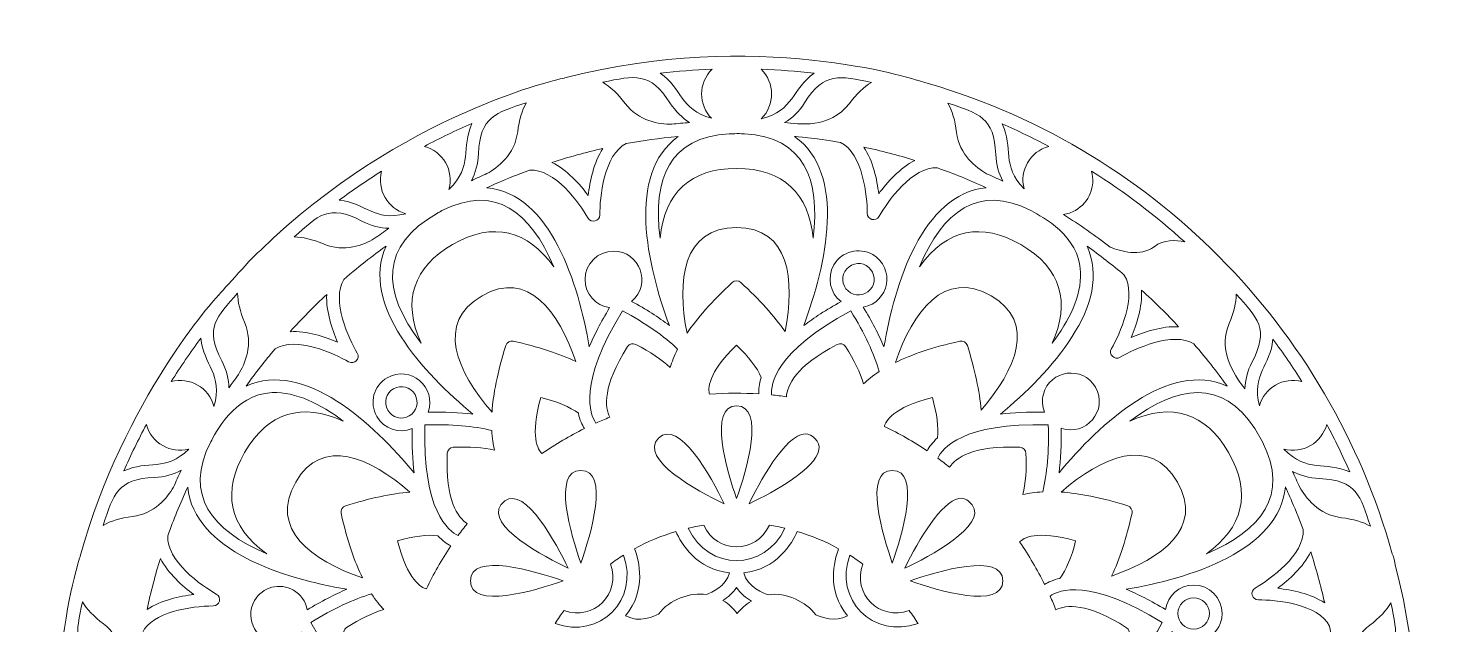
# Model space of a CAD drawing. Header units: inches. Extents: x 34 to 3700, y -15 to 877.
# Drawn here: x 964 to 1856, y 502 to 877 of the extents above; entities that cross this region are included whole.
import ezdxf

# ---------------------------------------------------------------- set-up
doc = ezdxf.new("R2010")
doc.units = ezdxf.units.IN
doc.header["$MEASUREMENT"] = 0
doc.layers.add('_U+0421_U+043B_U+043E_U+0439 1', color=7, linetype='Continuous')

msp = doc.modelspace()

# ---------------------------------------------------------------- linework, layer by layer
at = {"layer": '_U+0421_U+043B_U+043E_U+0439 1', "color": 1, "lineweight": 9, "true_color": 0xff0000}
for points, knots in [([(1825.11, 539.56), (1825.14, 540.92), (1823.69, 545.27), (1823.23, 546.53), (1783.66, 688.46), (1671.58, 804.06), (1524.06, 844.6), (1523.06, 845.2), (1422.1, 877.29), (1302.22, 846.05), (1301.17, 846.07), (1198.78, 823.81), (1110.63, 737.42), (1110.29, 737.13), (1109.95, 736.83), (1109.62, 736.52), (1107.47, 735.52), (1086.21, 711.48), (1084.13, 709.05), (1083.13, 708.43), (1024.32, 643.76), (997.19, 545), (996.58, 544), (964.49, 443.06), (995.73, 323.16), (995.71, 321.8), (997.15, 317.45), (997.61, 316.2), (1016.35, 248.98), (1051.83, 185.17), (1104.36, 131.57), (1104.65, 131.23), (1104.96, 130.9), (1105.26, 130.56), (1105.99, 129), (1110.4, 125.25), (1111.83, 124.13), (1118.61, 117.53), (1125.58, 111.18), (1132.73, 105.08), (1133.35, 104.08), (1197.91, 45.3), (1296.78, 18.13), (1297.78, 17.53), (1398.71, -14.56), (1518.59, 16.66), (1519.6, 16.64), (1622.17, 39.02), (1710.22, 125.31), (1710.55, 125.6), (1710.88, 125.9), (1711.22, 126.2), (1712.77, 126.92), (1716.54, 131.35), (1717.65, 132.77), (1724.25, 139.56), (1730.61, 146.53), (1736.71, 153.68), (1737.71, 154.29), (1796.5, 218.93), (1823.65, 317.71), (1824.26, 318.72), (1856.24, 420.09), (1825.11, 539.56)], [0, 0, 0, 0, 1, 1, 1, 2, 2, 2, 3, 3, 3, 4, 4, 4, 5, 5, 5, 6, 6, 6, 7, 7, 7, 8, 8, 8, 9, 9, 9, 10, 10, 10, 11, 11, 11, 12, 12, 12, 13, 13, 13, 14, 14, 14, 15, 15, 15, 16, 16, 16, 17, 17, 17, 18, 18, 18, 19, 19, 19, 20, 20, 20, 21, 21, 21, 21]), ([(1368.46, 830.39), (1371.97, 824.82), (1376.32, 820.82), (1380.87, 817.96), (1377.09, 817.68), (1373.32, 817.33), (1369.56, 816.94), (1361.78, 816.85), (1348.87, 818.66), (1340.21, 830.06), (1335.57, 836.16), (1331, 840.53), (1326.13, 843.33), (1346.31, 847.45), (1356.04, 850.08), (1368.46, 830.39)], [0, 0, 0, 0, 1, 1, 1, 2, 2, 2, 3, 3, 3, 4, 4, 4, 5, 5, 5, 5]), ([(1394.95, 851.53), (1386.17, 842.81), (1386.43, 829.07), (1394.61, 820.63), (1374.55, 826.33), (1376.25, 839.41), (1362.38, 849.09), (1373.12, 850.32), (1383.98, 851.13), (1394.95, 851.53)], [0, 0, 0, 0, 1, 1, 1, 2, 2, 2, 3, 3, 3, 3]), ([(1425.89, 851.53), (1437.1, 851.12), (1448.19, 850.28), (1459.16, 849.01), (1445.22, 839.18), (1446.83, 825.52), (1425.85, 820.25), (1434.71, 829), (1434.52, 843.01), (1425.89, 851.53)], [0, 0, 0, 0, 1, 1, 1, 2, 2, 2, 3, 3, 3, 3]), ([(1495.31, 843.2), (1490.52, 840.4), (1486.02, 836.06), (1481.45, 830.06), (1468.93, 813.59), (1449.34, 817.24), (1440.69, 817.9), (1445.28, 820.77), (1449.66, 824.78), (1453.2, 830.39), (1465.73, 850.26), (1475.45, 847.29), (1495.31, 843.2)], [0, 0, 0, 0, 1, 1, 1, 2, 2, 2, 3, 3, 3, 4, 4, 4, 4]), ([(1278, 830.45), (1275.26, 825.63), (1273.54, 819.63), (1272.59, 812.16), (1270.74, 797.63), (1260.02, 789.57), (1253.26, 785.86), (1249.96, 784.39), (1246.67, 782.9), (1243.42, 781.34), (1245.94, 786.1), (1247.7, 791.74), (1247.96, 798.32), (1248.87, 821.74), (1258.74, 824.04), (1278, 830.45)], [0, 0, 0, 0, 1, 1, 1, 2, 2, 2, 3, 3, 3, 4, 4, 4, 5, 5, 5, 5]), ([(1573.59, 797.92), (1573.85, 791.38), (1575.59, 785.78), (1578.07, 781.04), (1574.69, 782.66), (1571.27, 784.22), (1567.83, 785.75), (1561.05, 789.61), (1550.75, 797.68), (1548.96, 811.75), (1548, 819.34), (1546.23, 825.4), (1543.42, 830.26), (1562.96, 823.72), (1572.68, 821.14), (1573.59, 797.92)], [0, 0, 0, 0, 1, 1, 1, 2, 2, 2, 3, 3, 3, 4, 4, 4, 5, 5, 5, 5]), ([(1243.78, 817.37), (1236.64, 801.86), (1244.85, 790.92), (1229.35, 775.87), (1232.65, 787.83), (1225.42, 799.86), (1213.84, 802.96), (1223.6, 808.15), (1233.59, 812.95), (1243.78, 817.37)], [0, 0, 0, 0, 1, 1, 1, 2, 2, 2, 3, 3, 3, 3]), ([(1607.02, 802.95), (1595.03, 799.72), (1588.47, 787.64), (1591.4, 776.26), (1576.88, 791.14), (1584.84, 801.77), (1577.7, 817.09), (1587.68, 812.75), (1597.46, 808.03), (1607.02, 802.95)], [0, 0, 0, 0, 1, 1, 1, 2, 2, 2, 3, 3, 3, 3]), ([(1316.85, 757.9), (1318.87, 754.29), (1324.4, 755.78), (1324.34, 759.92), (1324.18, 770.24), (1326.88, 798.1), (1340.93, 804.68), (1351.92, 806.72), (1361.1, 808.06), (1373.74, 809.15), (1340.88, 785.78), (1354.07, 727.85), (1368.11, 690.23), (1361.33, 695.36), (1353.38, 700.43), (1344.33, 705.4), (1357.13, 716.09), (1349.56, 737.02), (1332.89, 737.02), (1323.03, 737.02), (1315, 728.99), (1315, 719.13), (1315, 710.1), (1321.74, 702.62), (1330.46, 701.43), (1324.91, 692.25), (1320.73, 684.02), (1317.65, 676.67), (1310.96, 716.45), (1293.35, 773.22), (1253.13, 776.88), (1254.13, 777.33), (1264.43, 782.27), (1280.1, 788.02), (1295.61, 789.29), (1311.85, 766.79), (1316.85, 757.9)], [0, 0, 0, 0, 1, 1, 1, 2, 2, 2, 3, 3, 3, 4, 4, 4, 5, 5, 5, 6, 6, 6, 7, 7, 7, 8, 8, 8, 9, 9, 9, 10, 10, 10, 11, 11, 11, 12, 12, 12, 12]), ([(1410.58, 811.06), (1411.58, 811.06), (1412.59, 810.88), (1415.33, 810.91), (1452.98, 808.8), (1463.18, 782.29), (1458.63, 745.16), (1455.94, 772.94), (1440.18, 789.07), (1410.42, 789.07), (1381.51, 789.07), (1364.97, 773.8), (1362.2, 745.11), (1357.59, 782.71), (1368.17, 808.91), (1405.69, 810.92), (1407.29, 810.88), (1409.06, 810.91), (1410.58, 811.06)], [0, 0, 0, 0, 1, 1, 1, 2, 2, 2, 3, 3, 3, 4, 4, 4, 5, 5, 5, 6, 6, 6, 6]), ([(1536.87, 789.41), (1547.22, 785.75), (1556.57, 782.01), (1567.55, 776.87), (1527.4, 773.07), (1509.86, 716.29), (1503.21, 676.7), (1499.91, 684.54), (1495.55, 692.91), (1490.2, 701.74), (1506.61, 704.58), (1510.58, 726.47), (1496.1, 734.83), (1487.56, 739.76), (1476.6, 736.83), (1471.67, 728.29), (1467.15, 720.46), (1469.26, 710.62), (1476.2, 705.23), (1466.81, 700.05), (1459.08, 695.02), (1452.73, 690.19), (1466.83, 727.99), (1479.96, 785.96), (1446.96, 809.24), (1447.96, 809.13), (1458.6, 808.42), (1475.86, 805.41), (1489.95, 798.79), (1492.77, 771.14), (1492.65, 760.93), (1492.6, 756.81), (1498.13, 755.31), (1500.15, 758.94), (1505.17, 767.96), (1521.42, 790.7), (1536.87, 789.41)], [0, 0, 0, 0, 1, 1, 1, 2, 2, 2, 3, 3, 3, 4, 4, 4, 5, 5, 5, 6, 6, 6, 7, 7, 7, 8, 8, 8, 9, 9, 9, 10, 10, 10, 11, 11, 11, 12, 12, 12, 12]), ([(1326.24, 801.65), (1320.45, 792.76), (1318.04, 780.89), (1317.04, 772.05), (1311.72, 779.16), (1303.66, 788.14), (1294.16, 792.85), (1304.66, 796.24), (1315.36, 799.18), (1326.24, 801.65)], [0, 0, 0, 0, 1, 1, 1, 2, 2, 2, 3, 3, 3, 3]), ([(1499.89, 773.1), (1498.84, 781.91), (1496.35, 793.73), (1490.48, 802.56), (1501.38, 800.22), (1512.11, 797.4), (1522.65, 794.13), (1513.19, 789.32), (1505.18, 780.25), (1499.89, 773.1)], [0, 0, 0, 0, 1, 1, 1, 2, 2, 2, 3, 3, 3, 3]), ([(1186.88, 787.33), (1183.78, 775.61), (1190.77, 763.82), (1202.09, 760.57), (1181.89, 755.49), (1177.12, 767.48), (1160.24, 769.08), (1168.87, 775.5), (1177.76, 781.58), (1186.88, 787.33)], [0, 0, 0, 0, 1, 1, 1, 2, 2, 2, 3, 3, 3, 3]), ([(1623.7, 762.67), (1623.7, 762.67), (1623.7, 762.67), (1623.7, 762.67), (1632.53, 767.76), (1636.44, 777.98), (1633.95, 787.34), (1654.79, 774.2), (1674.41, 759.28), (1692.58, 742.8), (1686.78, 744.14), (1679.46, 744.35), (1673.38, 739.81), (1664.57, 733.23), (1652.19, 736.84), (1645.57, 739.61), (1636.16, 746.81), (1626.37, 753.64), (1616.2, 760.01), (1618.77, 760.42), (1621.31, 761.29), (1623.7, 762.67)], [0, 0, 0, 0, 1, 1, 1, 2, 2, 2, 3, 3, 3, 4, 4, 4, 5, 5, 5, 6, 6, 6, 7, 7, 7, 7]), ([(1222.06, 760.96), (1222.76, 761.31), (1223.73, 761.82), (1224.88, 762.51), (1258.56, 779.52), (1280.66, 761.65), (1295.28, 727.22), (1279.05, 749.93), (1257.34, 756.03), (1231.57, 741.15), (1207.33, 727.15), (1199.48, 706.03), (1211.77, 679.01), (1186.5, 712.56), (1186.05, 740.3), (1222.06, 760.96)], [0, 0, 0, 0, 1, 1, 1, 2, 2, 2, 3, 3, 3, 4, 4, 4, 5, 5, 5, 5]), ([(1626.98, 723.69), (1627.66, 708.84), (1619.74, 693.18), (1609.07, 679.01), (1620.63, 704.43), (1615.04, 726.28), (1589.28, 741.15), (1565.04, 755.14), (1542.82, 751.38), (1525.57, 727.22), (1540.19, 761.66), (1562.32, 779.58), (1596.09, 762.44), (1603.05, 758.2), (1625.91, 747.28), (1626.98, 723.69)], [0, 0, 0, 0, 1, 1, 1, 2, 2, 2, 3, 3, 3, 4, 4, 4, 5, 5, 5, 5]), ([(1174.56, 755.95), (1180.39, 752.89), (1186.14, 751.6), (1191.5, 751.4), (1188.4, 749.27), (1185.34, 747.1), (1182.3, 744.89), (1175.62, 740.92), (1163.5, 735.99), (1150.26, 741.54), (1143.35, 744.44), (1137.32, 745.94), (1131.8, 745.99), (1146.85, 759.34), (1153.66, 766.95), (1174.56, 755.95)], [0, 0, 0, 0, 1, 1, 1, 2, 2, 2, 3, 3, 3, 4, 4, 4, 5, 5, 5, 5]), ([(1440.92, 686.4), (1434.17, 696.18), (1424.86, 706.53), (1413.12, 717.28), (1411.59, 718.68), (1409.25, 718.68), (1407.72, 717.28), (1394.56, 705.22), (1385.45, 694.58), (1379.23, 685.32), (1372.7, 718.31), (1376.38, 751.85), (1410.42, 751.85), (1443.88, 751.85), (1447.25, 719.01), (1440.92, 686.4)], [0, 0, 0, 0, 1, 1, 1, 2, 2, 2, 3, 3, 3, 4, 4, 4, 5, 5, 5, 5]), ([(1119.81, 675.46), (1132.77, 683.61), (1157.47, 672.49), (1166.12, 667.36), (1169.67, 665.25), (1173.72, 669.32), (1171.59, 672.86), (1166.38, 681.56), (1155.06, 706.3), (1163.13, 719.26), (1173.29, 728), (1184.55, 736.59), (1189.77, 740.2), (1172.99, 703.53), (1213.38, 659.95), (1244.34, 634.39), (1235.91, 635.45), (1226.49, 635.87), (1216.16, 635.64), (1221.91, 651.29), (1204.89, 665.64), (1190.45, 657.3), (1181.89, 652.36), (1178.96, 641.43), (1183.9, 632.87), (1188.41, 625.07), (1197.97, 621.92), (1206.13, 625.25), (1205.92, 614.53), (1206.42, 605.33), (1207.42, 597.42), (1181.81, 628.46), (1138.24, 668.79), (1101.59, 652.02), (1107.36, 660.07), (1113.44, 667.89), (1119.81, 675.46)], [0, 0, 0, 0, 1, 1, 1, 2, 2, 2, 3, 3, 3, 4, 4, 4, 5, 5, 5, 6, 6, 6, 7, 7, 7, 8, 8, 8, 9, 9, 9, 10, 10, 10, 11, 11, 11, 12, 12, 12, 12]), ([(1631.07, 740.2), (1639.13, 734.43), (1646.95, 728.35), (1654.52, 721.98), (1662.67, 709.02), (1651.55, 684.31), (1646.42, 675.67), (1644.31, 672.11), (1648.36, 668.06), (1651.92, 670.19), (1660.62, 675.4), (1685.39, 686.7), (1698.32, 678.65), (1706.58, 669.05), (1715.08, 658.02), (1719.25, 652.02), (1682.56, 668.8), (1638.97, 628.36), (1613.45, 597.44), (1614.51, 605.88), (1614.92, 615.3), (1614.7, 625.63), (1630.36, 619.88), (1644.7, 636.89), (1636.36, 651.33), (1628.39, 665.13), (1607.69, 662.31), (1603.59, 647.02), (1602.57, 643.2), (1602.85, 639.25), (1604.32, 635.65), (1593.6, 635.86), (1584.39, 635.37), (1576.48, 634.36), (1607.68, 660.12), (1647.81, 703.62), (1631.07, 740.2)], [0, 0, 0, 0, 1, 1, 1, 2, 2, 2, 3, 3, 3, 4, 4, 4, 5, 5, 5, 6, 6, 6, 7, 7, 7, 8, 8, 8, 9, 9, 9, 10, 10, 10, 11, 11, 11, 12, 12, 12, 12]), ([(1269.8, 680.33), (1267.78, 680.77), (1265.74, 679.6), (1265.12, 677.62), (1259.75, 660.6), (1257.19, 646.84), (1256.43, 635.71), (1234.22, 661.11), (1220.73, 691.92), (1250.17, 708.92), (1279.17, 725.66), (1298.51, 698.84), (1309.31, 667.48), (1298.57, 672.58), (1285.34, 676.88), (1269.8, 680.33)], [0, 0, 0, 0, 1, 1, 1, 2, 2, 2, 3, 3, 3, 4, 4, 4, 5, 5, 5, 5]), ([(1478.6, 724.29), (1481.33, 729.01), (1487.38, 730.63), (1492.1, 727.91), (1496.83, 725.17), (1498.45, 719.13), (1495.72, 714.4), (1492.99, 709.69), (1486.94, 708.06), (1482.22, 710.79), (1477.5, 713.51), (1475.88, 719.57), (1478.6, 724.29)], [0, 0, 0, 0, 1, 1, 1, 2, 2, 2, 3, 3, 3, 4, 4, 4, 4]), ([(1564.35, 636.99), (1563.39, 648.83), (1560.51, 662.44), (1555.72, 677.62), (1555.1, 679.6), (1553.06, 680.77), (1551.04, 680.33), (1533.61, 676.47), (1520.41, 671.8), (1510.39, 666.89), (1521.28, 698.8), (1541.21, 725.92), (1570.67, 708.92), (1599.66, 692.18), (1586.1, 662.02), (1564.35, 636.99)], [0, 0, 0, 0, 1, 1, 1, 2, 2, 2, 3, 3, 3, 4, 4, 4, 5, 5, 5, 5]), ([(1096.21, 710.45), (1096.3, 705), (1097.8, 699.04), (1100.66, 692.23), (1106.46, 678.38), (1100.8, 665.76), (1096.77, 659.3), (1093.66, 655.04), (1093.14, 654.27), (1090.81, 650.89), (1090.61, 656.29), (1089.32, 662.07), (1086.24, 667.93), (1075.15, 689.01), (1083.02, 695.62), (1096.21, 710.45)], [0, 0, 0, 0, 1, 1, 1, 2, 2, 2, 3, 3, 3, 4, 4, 4, 5, 5, 5, 5]), ([(1152.36, 709.64), (1151.89, 699.13), (1155.69, 687.79), (1159.2, 679.71), (1151.12, 683.18), (1139.79, 686.89), (1129.29, 686.31), (1136.64, 694.42), (1144.34, 702.2), (1152.36, 709.64)], [0, 0, 0, 0, 1, 1, 1, 2, 2, 2, 3, 3, 3, 3]), ([(1665.37, 712.5), (1673.48, 705.14), (1681.26, 697.44), (1688.7, 689.42), (1678.19, 689.9), (1666.85, 686.1), (1658.77, 682.58), (1662.24, 690.66), (1665.95, 701.99), (1665.37, 712.5)], [0, 0, 0, 0, 1, 1, 1, 2, 2, 2, 3, 3, 3, 3]), ([(1720.59, 691.52), (1723.49, 698.43), (1725, 704.47), (1725.05, 709.98), (1738.43, 694.89), (1745.98, 688.08), (1735.01, 667.22), (1731.95, 661.4), (1730.65, 655.66), (1730.44, 650.3), (1726.5, 656.06), (1712.42, 672.02), (1720.59, 691.52)], [0, 0, 0, 0, 1, 1, 1, 2, 2, 2, 3, 3, 3, 4, 4, 4, 4]), ([(1368.63, 663.69), (1363.34, 668.69), (1356.13, 673.59), (1347.05, 678.32), (1345.21, 679.28), (1342.94, 678.66), (1341.83, 676.92), (1325.88, 651.9), (1327.48, 638.62), (1330.53, 632.4), (1327.63, 631.25), (1324.75, 630.04), (1321.9, 628.76), (1318.09, 634.2), (1310.15, 653.41), (1338.59, 699.42), (1353.26, 691.53), (1364.91, 683.45), (1373.31, 675.33), (1371.15, 671.08), (1369.64, 667.2), (1368.63, 663.69)], [0, 0, 0, 0, 1, 1, 1, 2, 2, 2, 3, 3, 3, 4, 4, 4, 5, 5, 5, 6, 6, 6, 7, 7, 7, 7]), ([(1482.25, 699.42), (1491, 685.26), (1497.05, 672.43), (1500.27, 661.2), (1496.27, 658.6), (1493.02, 655.99), (1490.39, 653.46), (1488.32, 660.43), (1484.52, 668.28), (1479.02, 676.92), (1477.9, 678.66), (1475.64, 679.27), (1473.8, 678.31), (1447.4, 664.58), (1442.19, 652.24), (1441.75, 645.34), (1438.67, 645.79), (1435.58, 646.17), (1432.47, 646.48), (1431.86, 653), (1434.39, 673.68), (1482.25, 699.42)], [0, 0, 0, 0, 1, 1, 1, 2, 2, 2, 3, 3, 3, 4, 4, 4, 5, 5, 5, 6, 6, 6, 7, 7, 7, 7]), ([(1073.12, 682.12), (1074.81, 665.2), (1087.23, 659.85), (1081.35, 639.16), (1078.2, 651.21), (1066.02, 657.98), (1054.44, 654.89), (1060.32, 664.22), (1066.55, 673.3), (1073.12, 682.12)], [0, 0, 0, 0, 1, 1, 1, 2, 2, 2, 3, 3, 3, 3]), ([(1424.39, 647.13), (1414.29, 647.77), (1404.33, 647.77), (1393.37, 646.92), (1392.47, 649.92), (1391.73, 659.82), (1410.42, 677.86), (1418.11, 670.44), (1423.33, 663.6), (1425.96, 657.49), (1424.6, 653.31), (1424.29, 649.81), (1424.39, 647.13)], [0, 0, 0, 0, 1, 1, 1, 2, 2, 2, 3, 3, 3, 4, 4, 4, 4]), ([(1766.39, 654.9), (1754.63, 658.01), (1742.8, 650.98), (1739.6, 639.58), (1734.49, 659.64), (1746.55, 664.82), (1748.14, 681.54), (1754.55, 672.91), (1760.64, 664.02), (1766.39, 654.9)], [0, 0, 0, 0, 1, 1, 1, 2, 2, 2, 3, 3, 3, 3]), ([(1204.33, 633.25), (1199.61, 630.53), (1193.56, 632.15), (1190.83, 636.87), (1188.09, 641.61), (1189.73, 647.64), (1194.45, 650.37), (1199.17, 653.1), (1205.23, 651.47), (1207.95, 646.75), (1210.67, 642.03), (1209.05, 635.98), (1204.33, 633.25)], [0, 0, 0, 0, 1, 1, 1, 2, 2, 2, 3, 3, 3, 4, 4, 4, 4]), ([(1706.28, 546.51), (1729, 562.74), (1735.08, 584.46), (1720.21, 610.22), (1705.76, 635.25), (1684.27, 641.94), (1658.04, 630), (1688.05, 652.61), (1716.15, 656.87), (1736.76, 625.25), (1736.76, 625.25), (1741.57, 616.9), (1741.57, 616.9), (1758.58, 583.23), (1740.72, 561.13), (1706.28, 546.51)], [0, 0, 0, 0, 1, 1, 1, 2, 2, 2, 3, 3, 3, 4, 4, 4, 5, 5, 5, 5]), ([(1100.63, 610.22), (1086.64, 585.98), (1090.41, 563.76), (1114.56, 546.51), (1080.12, 561.14), (1062.2, 583.26), (1079.34, 617.03), (1082, 621.4), (1093.52, 646.8), (1118.09, 647.92), (1132.94, 648.59), (1148.6, 640.69), (1162.76, 630.04), (1137.08, 641.7), (1115.35, 635.71), (1100.63, 610.22)], [0, 0, 0, 0, 1, 1, 1, 2, 2, 2, 3, 3, 3, 4, 4, 4, 5, 5, 5, 5]), ([(1287.88, 609.57), (1285.49, 611.87), (1280.09, 620.17), (1287.17, 644.84), (1297.54, 642.25), (1305.48, 638.94), (1310.81, 634.96), (1311.71, 630.72), (1313.17, 627.56), (1314.58, 625.3), (1305.34, 620.72), (1296.42, 615.47), (1287.88, 609.57)], [0, 0, 0, 0, 1, 1, 1, 2, 2, 2, 3, 3, 3, 4, 4, 4, 4]), ([(1533.67, 644.84), (1536.62, 634.54), (1537.7, 626.02), (1536.91, 619.41), (1533.69, 616.5), (1531.68, 613.66), (1530.43, 611.3), (1521.79, 617.09), (1512.78, 622.22), (1503.45, 626.67), (1504.25, 629.81), (1508.74, 638.63), (1533.67, 644.84)], [0, 0, 0, 0, 1, 1, 1, 2, 2, 2, 3, 3, 3, 4, 4, 4, 4]), ([(1410.42, 639.59), (1428.71, 639.59), (1416.55, 598.55), (1410.41, 581.23), (1404.37, 598.24), (1392.29, 639.59), (1410.42, 639.59)], [0, 0, 0, 0, 1, 1, 1, 2, 2, 2, 2]), ([(1038.83, 627.97), (1042.05, 616), (1054.13, 609.41), (1065.5, 612.32), (1050.64, 597.85), (1039.99, 605.78), (1024.69, 598.65), (1029.03, 608.62), (1033.75, 618.4), (1038.83, 627.97)], [0, 0, 0, 0, 1, 1, 1, 2, 2, 2, 3, 3, 3, 3]), ([(1258.07, 611.66), (1250.99, 613.36), (1242.29, 613.99), (1232.06, 613.54), (1229.99, 613.45), (1228.33, 611.79), (1228.24, 609.72), (1226.93, 579.96), (1235.04, 569.3), (1240.79, 565.47), (1238.84, 563.02), (1236.95, 560.53), (1235.12, 558), (1229.22, 560.71), (1212.55, 573.23), (1214.19, 627.59), (1230.84, 628.09), (1244.96, 626.92), (1256.3, 624.09), (1256.55, 619.33), (1257.18, 615.21), (1258.07, 611.66)], [0, 0, 0, 0, 1, 1, 1, 2, 2, 2, 3, 3, 3, 4, 4, 4, 5, 5, 5, 6, 6, 6, 7, 7, 7, 7]), ([(1402.5, 577.94), (1386.2, 585.7), (1348.41, 606.39), (1361.23, 619.22), (1374.19, 632.17), (1394.59, 594.51), (1402.5, 577.94)], [0, 0, 0, 0, 1, 1, 1, 2, 2, 2, 2]), ([(1603.15, 585.48), (1598.39, 585.23), (1594.27, 584.6), (1590.72, 583.72), (1592.41, 590.8), (1593.05, 599.5), (1592.6, 609.72), (1592.51, 611.79), (1590.85, 613.45), (1588.78, 613.54), (1559.01, 614.85), (1548.35, 606.75), (1544.53, 601), (1542.08, 602.94), (1539.6, 604.82), (1537.08, 606.65), (1539.83, 612.61), (1552.4, 629.23), (1606.65, 627.59), (1607.15, 610.95), (1605.97, 596.82), (1603.15, 585.48)], [0, 0, 0, 0, 1, 1, 1, 2, 2, 2, 3, 3, 3, 4, 4, 4, 5, 5, 5, 6, 6, 6, 7, 7, 7, 7]), ([(1782.02, 627.95), (1787.2, 618.19), (1792.01, 608.2), (1796.43, 598), (1780.89, 605.16), (1769.98, 596.93), (1754.93, 612.44), (1766.88, 609.14), (1778.91, 616.37), (1782.02, 627.95)], [0, 0, 0, 0, 1, 1, 1, 2, 2, 2, 3, 3, 3, 3]), ([(1164.16, 576.66), (1162.18, 576.04), (1161.01, 574.01), (1161.46, 571.98), (1165.32, 554.56), (1169.98, 541.35), (1174.89, 531.33), (1142.97, 542.23), (1115.86, 562.16), (1132.87, 591.61), (1149.59, 620.58), (1179.71, 607.08), (1204.79, 585.3), (1192.95, 584.34), (1179.33, 581.45), (1164.16, 576.66)], [0, 0, 0, 0, 1, 1, 1, 2, 2, 2, 3, 3, 3, 4, 4, 4, 5, 5, 5, 5]), ([(1462.25, 611.87), (1459.9, 600.09), (1434.92, 585.87), (1418.33, 577.96), (1423.82, 589.48), (1441, 622.02), (1453.79, 622.02), (1457.91, 622.02), (1463.3, 617.11), (1462.25, 611.87)], [0, 0, 0, 0, 1, 1, 1, 2, 2, 2, 3, 3, 3, 3]), ([(1656.68, 576.66), (1639.66, 582.03), (1625.89, 584.6), (1614.76, 585.35), (1640.07, 607.51), (1670.95, 621.09), (1687.97, 591.61), (1704.7, 562.64), (1677.94, 543.29), (1646.54, 532.47), (1651.63, 543.21), (1655.94, 556.44), (1659.38, 571.98), (1659.83, 574.01), (1658.66, 576.04), (1656.68, 576.66)], [0, 0, 0, 0, 1, 1, 1, 2, 2, 2, 3, 3, 3, 4, 4, 4, 5, 5, 5, 5]), ([(1043.87, 594.54), (1050.41, 594.79), (1056.01, 596.53), (1060.74, 599.02), (1059.07, 595.52), (1057.46, 591.99), (1055.89, 588.44), (1052, 581.66), (1044.01, 571.68), (1030.03, 569.9), (1022.45, 568.94), (1016.38, 567.17), (1011.53, 564.36), (1018.06, 583.91), (1020.65, 593.62), (1043.87, 594.54)], [0, 0, 0, 0, 1, 1, 1, 2, 2, 2, 3, 3, 3, 4, 4, 4, 5, 5, 5, 5]), ([(1312.37, 540.64), (1306.24, 557.95), (1294.08, 598.98), (1312.37, 598.98), (1330.66, 598.98), (1318.49, 557.95), (1312.37, 540.64)], [0, 0, 0, 0, 1, 1, 1, 2, 2, 2, 2]), ([(1508.47, 598.98), (1526.76, 598.98), (1514.6, 557.95), (1508.47, 540.64), (1502.35, 557.95), (1490.19, 598.98), (1508.47, 598.98)], [0, 0, 0, 0, 1, 1, 1, 2, 2, 2, 2]), ([(1809.51, 563.78), (1804.69, 566.52), (1798.69, 568.25), (1791.22, 569.2), (1776.69, 571.04), (1768.62, 581.76), (1764.92, 588.52), (1763.45, 591.83), (1761.95, 595.11), (1760.4, 598.36), (1765.16, 595.85), (1770.8, 594.09), (1777.38, 593.83), (1800.9, 592.91), (1803.15, 582.9), (1809.51, 563.78)], [0, 0, 0, 0, 1, 1, 1, 2, 2, 2, 3, 3, 3, 4, 4, 4, 5, 5, 5, 5]), ([(1262.04, 577.29), (1262.84, 578.1), (1263.64, 578.91), (1264.45, 579.71), (1277.38, 589.57), (1297.32, 552.25), (1304.43, 537.35), (1289.73, 544.36), (1252.25, 564.35), (1262.04, 577.29)], [0, 0, 0, 0, 1, 1, 1, 2, 2, 2, 3, 3, 3, 3]), ([(1736.96, 524.93), (1733.33, 522.9), (1734.87, 517.36), (1738.98, 517.45), (1749.29, 517.61), (1777.15, 514.94), (1783.74, 500.85), (1785.78, 489.86), (1787.12, 480.68), (1788.2, 468.04), (1764.84, 500.9), (1706.9, 487.71), (1669.29, 473.68), (1674.42, 480.45), (1679.49, 488.4), (1684.46, 497.46), (1695.16, 484.64), (1716.07, 492.24), (1716.07, 508.9), (1716.07, 518.76), (1708.05, 526.78), (1698.19, 526.78), (1689.15, 526.78), (1681.68, 520.04), (1680.49, 511.33), (1671.31, 516.88), (1663.08, 521.05), (1655.73, 524.14), (1695.51, 530.82), (1752.28, 548.43), (1755.94, 588.65), (1756.39, 587.65), (1761.33, 577.37), (1767.08, 561.68), (1768.36, 546.18), (1745.85, 529.93), (1736.96, 524.93)], [0, 0, 0, 0, 1, 1, 1, 2, 2, 2, 3, 3, 3, 4, 4, 4, 5, 5, 5, 6, 6, 6, 7, 7, 7, 8, 8, 8, 9, 9, 9, 10, 10, 10, 11, 11, 11, 12, 12, 12, 12]), ([(1080.9, 513.6), (1085.02, 513.6), (1086.42, 519.1), (1082.84, 521.09), (1073.82, 526.1), (1051.07, 542.32), (1052.37, 557.81), (1056.05, 568.2), (1059.77, 577.52), (1064.91, 588.49), (1068.72, 548.35), (1125.49, 530.8), (1165.08, 524.15), (1157.25, 520.85), (1148.88, 516.5), (1140.05, 511.15), (1139.11, 516.53), (1135.92, 520.97), (1131.38, 523.59), (1131.38, 523.59), (1131.38, 523.59), (1131.38, 523.59), (1122.84, 528.52), (1111.88, 525.58), (1106.95, 517.04), (1100.08, 505.14), (1108.72, 490.22), (1122.41, 490.22), (1127.82, 490.22), (1133.1, 492.68), (1136.56, 497.13), (1141.73, 487.74), (1146.76, 480.02), (1151.59, 473.67), (1113.79, 487.78), (1055.83, 500.91), (1032.54, 467.91), (1032.65, 468.91), (1033.36, 479.53), (1036.37, 496.8), (1042.46, 509.76), (1066.79, 513.6), (1080.9, 513.6)], [0, 0, 0, 0, 1, 1, 1, 2, 2, 2, 3, 3, 3, 4, 4, 4, 5, 5, 5, 6, 6, 6, 7, 7, 7, 8, 8, 8, 9, 9, 9, 10, 10, 10, 11, 11, 11, 12, 12, 12, 13, 13, 13, 14, 14, 14, 14]), ([(1550.31, 581.24), (1554.53, 582.09), (1556.67, 579.45), (1558.8, 577.29), (1568.59, 564.35), (1531.12, 544.37), (1516.39, 537.34), (1525.29, 556.05), (1539.46, 579.08), (1550.31, 581.24)], [0, 0, 0, 0, 1, 1, 1, 2, 2, 2, 3, 3, 3, 3]), ([(1431.11, 564.44), (1434.4, 563.93), (1437.66, 563.3), (1440.86, 562.56), (1428.23, 535.45), (1392.63, 535.39), (1379.98, 562.56), (1383.19, 563.3), (1386.44, 563.93), (1389.73, 564.44), (1398.18, 546.25), (1422.67, 546.26), (1431.11, 564.44)], [0, 0, 0, 0, 1, 1, 1, 2, 2, 2, 3, 3, 3, 4, 4, 4, 4]), ([(1222.38, 557.85), (1225.28, 554.64), (1228.13, 552.63), (1230.48, 551.38), (1224.69, 542.74), (1219.56, 533.72), (1215.11, 524.4), (1211.98, 525.2), (1203.16, 529.68), (1196.94, 554.61), (1207.24, 557.57), (1215.77, 558.64), (1222.38, 557.85)], [0, 0, 0, 0, 1, 1, 1, 2, 2, 2, 3, 3, 3, 4, 4, 4, 4]), ([(1346.15, 549.68), (1354.35, 554.15), (1363.08, 557.79), (1372.2, 560.5), (1375.53, 553), (1385.12, 536.66), (1405.96, 534.58), (1403.83, 526.02), (1394.76, 522.08), (1391.41, 520.9), (1381.4, 522.3), (1368.11, 517.87), (1361.32, 508.51), (1359.18, 507.39), (1348.9, 502.5), (1340.58, 507.5), (1353.83, 523.69), (1349.1, 542), (1346.15, 549.68)], [0, 0, 0, 0, 1, 1, 1, 2, 2, 2, 3, 3, 3, 4, 4, 4, 5, 5, 5, 6, 6, 6, 6]), ([(1480.26, 507.5), (1472.69, 502.95), (1463.5, 506.58), (1460.29, 508.12), (1454.2, 516.18), (1441.67, 522.45), (1430.25, 520.63), (1427.94, 521.35), (1417.22, 525.17), (1414.88, 534.58), (1435.72, 536.66), (1445.31, 553), (1448.64, 560.5), (1457.77, 557.79), (1466.49, 554.15), (1474.69, 549.68), (1471.74, 542), (1467.01, 523.69), (1480.26, 507.5)], [0, 0, 0, 0, 1, 1, 1, 2, 2, 2, 3, 3, 3, 4, 4, 4, 5, 5, 5, 6, 6, 6, 6]), ([(1623.9, 554.61), (1621.31, 544.24), (1618, 536.31), (1614.02, 530.97), (1609.78, 530.07), (1606.62, 528.62), (1604.35, 527.21), (1599.77, 536.46), (1594.51, 545.39), (1588.6, 553.94), (1590.79, 556.23), (1599.03, 561.75), (1623.9, 554.61)], [0, 0, 0, 0, 1, 1, 1, 2, 2, 2, 3, 3, 3, 4, 4, 4, 4]), ([(1301.14, 529.42), (1283.83, 523.29), (1242.81, 511.13), (1242.81, 529.42), (1242.81, 547.71), (1283.83, 535.54), (1301.14, 529.42)], [0, 0, 0, 0, 1, 1, 1, 2, 2, 2, 2]), ([(1330.98, 540.03), (1333.64, 541.98), (1336.39, 543.84), (1339.2, 545.6), (1349.39, 517.51), (1324.27, 492.4), (1296.18, 502.59), (1297.94, 505.4), (1299.8, 508.14), (1301.76, 510.81), (1320.55, 504), (1337.78, 521.25), (1330.98, 540.03)], [0, 0, 0, 0, 1, 1, 1, 2, 2, 2, 3, 3, 3, 4, 4, 4, 4]), ([(1519.08, 510.81), (1521.04, 508.15), (1522.89, 505.42), (1524.65, 502.61), (1496.21, 492.51), (1471.52, 517.7), (1481.65, 545.6), (1484.46, 543.84), (1487.2, 541.98), (1489.86, 540.03), (1483.04, 521.19), (1500.34, 504.02), (1519.08, 510.81)], [0, 0, 0, 0, 1, 1, 1, 2, 2, 2, 3, 3, 3, 4, 4, 4, 4]), ([(1519.7, 529.42), (1536.85, 535.49), (1578.03, 547.74), (1578.03, 529.42), (1578.03, 511.13), (1537.01, 523.29), (1519.7, 529.42)], [0, 0, 0, 0, 1, 1, 1, 2, 2, 2, 2]), ([(1771.91, 547.62), (1775.3, 537.12), (1778.24, 526.42), (1780.71, 515.55), (1771.81, 521.33), (1759.95, 523.74), (1751.11, 524.75), (1758.21, 530.06), (1767.19, 538.12), (1771.91, 547.62)], [0, 0, 0, 0, 1, 1, 1, 2, 2, 2, 3, 3, 3, 3]), ([(1039.22, 511.42), (1041.57, 522.32), (1044.39, 533.06), (1047.65, 543.6), (1052.47, 534.14), (1061.53, 526.12), (1068.68, 520.83), (1059.87, 519.78), (1048.06, 517.29), (1039.22, 511.42)], [0, 0, 0, 0, 1, 1, 1, 2, 2, 2, 3, 3, 3, 3]), ([(1611.46, 511.25), (1610.31, 514.15), (1609.09, 517.03), (1607.81, 519.88), (1613.26, 523.69), (1632.47, 531.63), (1678.47, 503.19), (1670.59, 488.52), (1662.5, 476.88), (1654.39, 468.47), (1650.14, 470.63), (1646.26, 472.14), (1642.74, 473.15), (1647.75, 478.44), (1652.65, 485.65), (1657.37, 494.74), (1658.33, 496.57), (1657.72, 498.84), (1655.97, 499.95), (1630.96, 515.9), (1617.68, 514.3), (1611.46, 511.25)], [0, 0, 0, 0, 1, 1, 1, 2, 2, 2, 3, 3, 3, 4, 4, 4, 5, 5, 5, 6, 6, 6, 7, 7, 7, 7]), ([(1163.47, 494.74), (1177.21, 468.33), (1189.54, 463.13), (1196.44, 462.69), (1196, 459.61), (1195.62, 456.52), (1195.3, 453.41), (1188.78, 452.8), (1168.1, 455.33), (1142.37, 503.19), (1156.53, 511.94), (1169.35, 517.99), (1180.58, 521.21), (1183.18, 517.21), (1185.79, 513.97), (1188.33, 511.33), (1181.35, 509.26), (1173.5, 505.46), (1164.87, 499.96), (1163.12, 498.84), (1162.51, 496.58), (1163.47, 494.74)], [0, 0, 0, 0, 1, 1, 1, 2, 2, 2, 3, 3, 3, 4, 4, 4, 5, 5, 5, 6, 6, 6, 7, 7, 7, 7]), ([(1401.83, 517.14), (1404.85, 519.05), (1408.02, 521.67), (1410.42, 525.18), (1413.02, 521.39), (1416.51, 518.63), (1419.74, 516.69), (1416.1, 514.48), (1413.06, 511.66), (1410.72, 508.86), (1408.52, 511.86), (1405.55, 514.85), (1401.83, 517.14)], [0, 0, 0, 0, 1, 1, 1, 2, 2, 2, 3, 3, 3, 4, 4, 4, 4]), ([(1688.31, 508.9), (1688.31, 514.35), (1692.74, 518.78), (1698.19, 518.78), (1703.64, 518.78), (1708.08, 514.35), (1708.08, 508.9), (1708.08, 503.45), (1703.64, 499.01), (1698.19, 499.01), (1692.74, 499.01), (1688.31, 503.45), (1688.31, 508.9)], [0, 0, 0, 0, 1, 1, 1, 2, 2, 2, 3, 3, 3, 4, 4, 4, 4]), ([(998.58, 516.25), (1001.38, 511.46), (1005.72, 506.96), (1011.72, 502.39), (1023.64, 493.34), (1025.07, 479.64), (1024.82, 472.01), (1024.21, 466.14), (1024.12, 464.68), (1023.88, 461.64), (1021.01, 466.23), (1017, 470.61), (1011.39, 474.14), (991.54, 486.67), (994.49, 496.37), (998.58, 516.25)], [0, 0, 0, 0, 1, 1, 1, 2, 2, 2, 3, 3, 3, 4, 4, 4, 5, 5, 5, 5]), ([(1822.39, 515.65), (1826.53, 495.37), (1829.09, 485.72), (1809.45, 473.33), (1803.88, 469.81), (1799.88, 465.47), (1797.02, 460.92), (1796.73, 464.7), (1796.39, 468.47), (1796, 472.23), (1795.91, 480.01), (1797.72, 492.92), (1809.12, 501.58), (1815.21, 506.21), (1819.59, 510.78), (1822.39, 515.65)], [0, 0, 0, 0, 1, 1, 1, 2, 2, 2, 3, 3, 3, 4, 4, 4, 5, 5, 5, 5])]:
    msp.add_open_spline(points, degree=3, knots=knots, dxfattribs=at)

doc.saveas('drawing.dxf')
